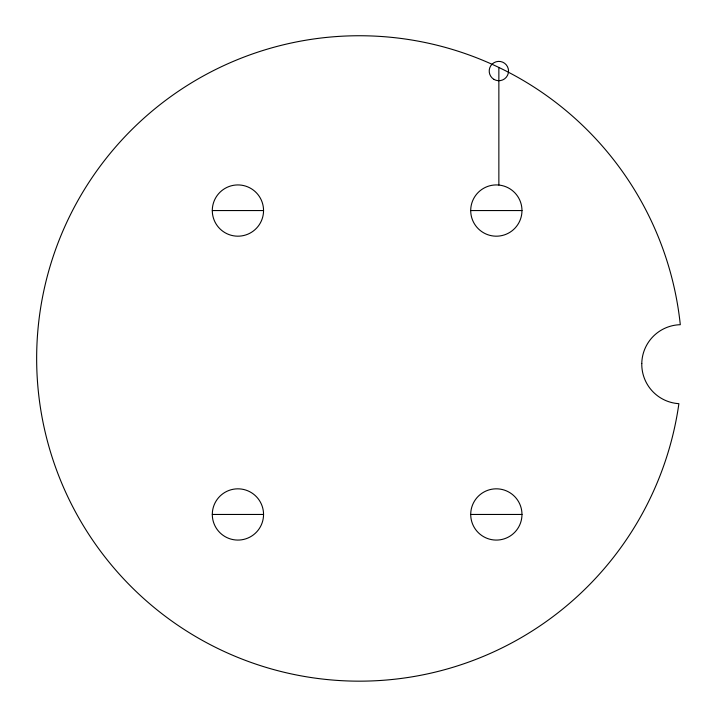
<?xml version="1.0" encoding="UTF-8"?>
<svg xmlns="http://www.w3.org/2000/svg" width="717" height="717" viewBox="0 0 717 717"><rect width="100%" height="100%" fill="white"/><g stroke="black" fill="none" stroke-linecap="round" stroke-linejoin="round"><path stroke-width="1.08" d="M212.295 210.556L263.551 210.556A25.633 25.633 0 0 1 225.111 232.756A25.633 25.633 0 0 1 225.111 188.356A25.633 25.633 0 0 1 263.551 210.556M470.711 210.556L521.976 210.556A25.633 25.633 0 0 0 483.527 188.356A25.633 25.633 0 0 0 483.527 232.756A25.633 25.633 0 0 0 521.976 210.556M212.295 514.456L263.551 514.456A25.633 25.633 0 0 1 225.111 536.648A25.633 25.633 0 0 1 225.111 492.256A25.633 25.633 0 0 1 263.551 514.456M470.711 514.456L521.976 514.456A25.633 25.633 0 0 1 483.527 536.648A25.633 25.633 0 0 1 483.527 492.256A25.633 25.633 0 0 1 521.976 514.456M498.862 67.452L498.862 185.049M641.778 363.51A39.525 39.525 0 0 0 678.891 403.671A322.713 322.713 0 0 1 181.867 627.967A322.713 322.713 0 0 1 191.618 82.76A322.713 322.713 0 0 1 680.299 324.702A39.525 39.525 0 0 0 641.778 363.51M494.031 79.417A9.662 9.662 0 0 0 508.532 71.046A9.662 9.662 0 0 0 494.031 62.684A9.662 9.662 0 0 0 494.031 79.417"/></g></svg>
